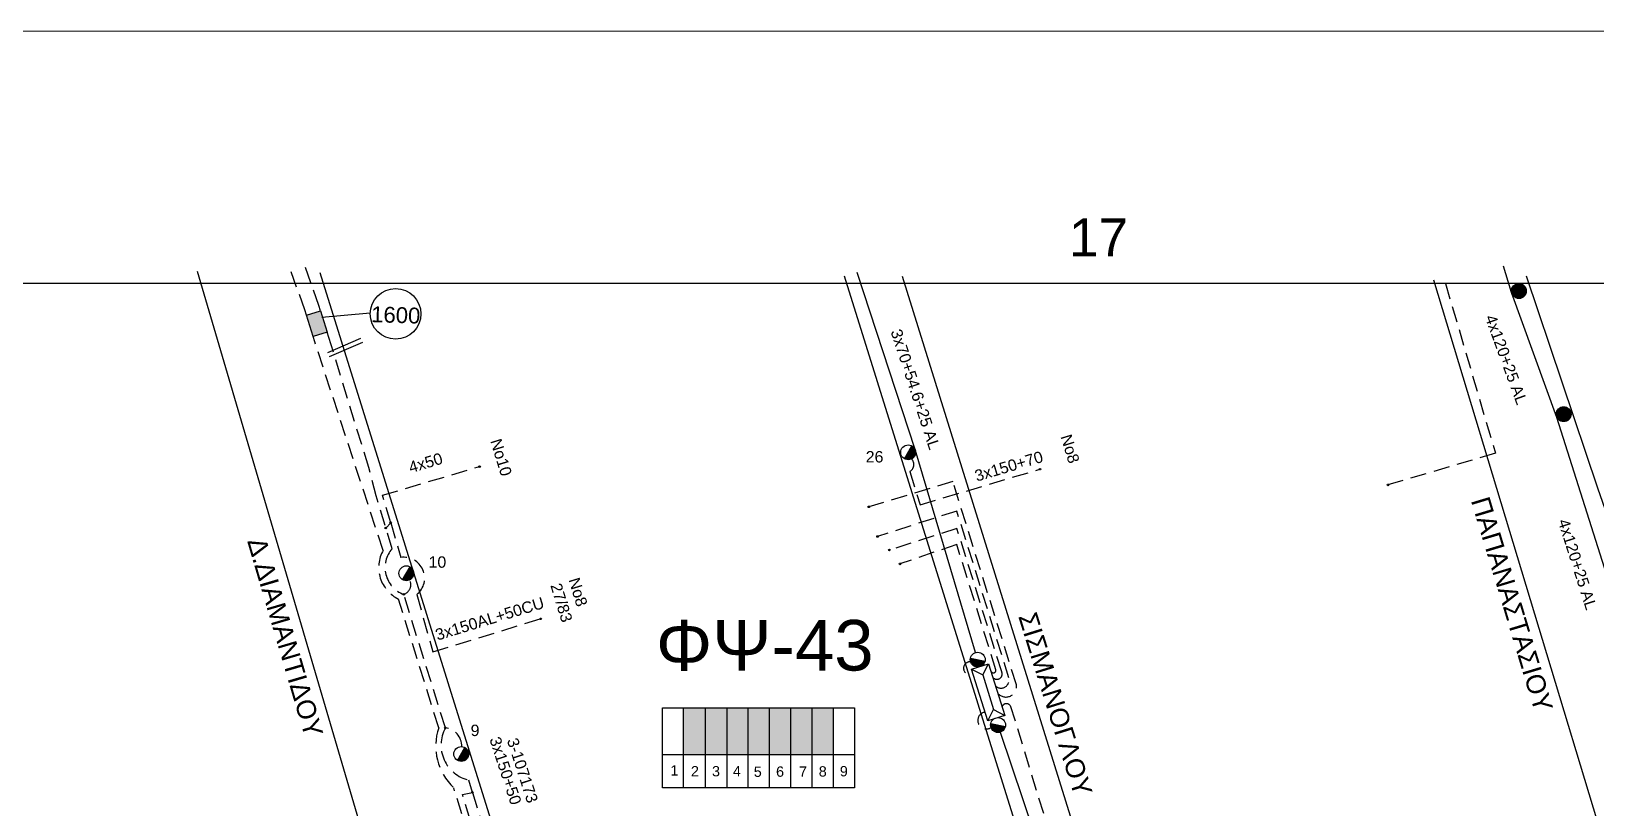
# Model space of a CAD drawing. Header units: millimetres. Extents: x 1421 to 10994, y 848 to 1896.
# Drawn here: x 10307.8 to 10555, y 1772.8 to 1895.5 of the extents above; entities that cross this region are included whole.
import ezdxf
from ezdxf.enums import TextEntityAlignment as Align

# ---------------------------------------------------------------- set-up
doc = ezdxf.new("R2010")
doc.units = ezdxf.units.MM
doc.linetypes.add('DASHED', pattern=[19.05, 12.7, -6.35])
for name, color, linetype, lineweight in [('3x150+50', 7, 'Continuous', 30), ('3x150+50 XLPE', 7, 'SYN_LINE', 30), ('3x150+70', 7, 'Continuous', 30), ('3x150+70AL', 7, 'DASHED', 30), ('3x70+54.6+25 AL', 7, 'SYN_LINE', 30), ('4x120+25 AL', 7, 'SYN_LINE', 30), ('4x50', 7, 'Continuous', 30), ('Άγνωστα', 7, 'Continuous', 30), ('Καλώδια ΧΤ   3x150AL+50CU', 7, 'DASHED', 30)]:
    doc.layers.add(name, color=color, linetype=linetype, lineweight=lineweight)
for name, color, linetype in [('Link Box 4 Διευθύνσεων', 7, 'Continuous'), ('Pillar OTE', 7, 'Continuous'), ('TEXT ΚΑΛΩΔΙΩΝ', 7, 'Continuous'), ('ΑΓΝΩΣΤΟ ΥΠΟΓΕΙΟ ΚΑΛΩΔΙΟ', 7, 'DASHED'), ('Επιγραφές - Σχήματα', 7, 'Continuous'), ('Στύλος Ξύλινος', 7, 'Continuous'), ('Στύλος Ξύλινος @ 1', 7, 'Continuous'), ('Στύλος ΦΜ', 7, 'Continuous'), ('Στύλος ΦΜ @ 1', 7, 'Continuous'), ('Συνδέσεις', 7, 'Continuous'), ('Τομή', 7, 'Continuous'), ('Υποσταθμός εναέριος 2 στύλων', 7, 'Continuous'), ('Υποσταθμός πόλεως', 7, 'Continuous'), ('Υπόβαθρο ΔΕΗ', 7, 'Continuous')]:
    doc.layers.add(name, color=color, linetype=linetype)
doc.styles.add('arial', font='arial.ttf', dxfattribs={"height": 3})
doc.styles.get("Standard").update_dxf_attribs({"font": 'arial.ttf', "height": 1.8})
doc.linetypes.add('SYN_LINE', pattern='A,0.5,-0.0001,["/\\/\\/\\/",Standard,S=0.1,R=0,X=0,Y=-0.05],-0.25', length=0.7501)

# ---------------------------------------------------------------- blocks, each defined once
blk = doc.blocks.new('ΥΠΑΡΧΩΝ ΤΣΙΜΕΝΤΕΝΙΟΣ ΣΤΥΛΟΣ')
at = {"layer": 'Στύλος ΦΜ'}
blk.add_hatch(color=7, dxfattribs=at).paths.add_polyline_path([(-1.29, -2.28, 0.574793), (2.62, 0, 0.268822), (1.3, 2.27)])
at = {"layer": 'Στύλος ΦΜ', "color": 7}
blk.add_line((-1.29, -2.28), (1.3, 2.27), dxfattribs=at)
blk.add_circle((0, 0), 2.62, dxfattribs=at)
at = {"layer": 'Στύλος ΦΜ', "flags": 4}
for tag, p in [('ΑΡΙΘΜΟΣ', (-4.68, 8.05)), ('ΤΥΠΟΣ', (-4.91, 3.03))]:
    blk.add_attdef(tag, p, '', height=4, dxfattribs=at)
blk = doc.blocks.new('ΥΠΑΡΧΩΝ ΞΥΛΙΝΟΣ ΣΤΥΛΟΣ')
at = {"layer": 'Στύλος Ξύλινος'}
h = blk.add_hatch(color=7, dxfattribs=at)
h.paths.add_polyline_path([(-2.62, 0, 0.270008), (-1.29, -2.28), (1.3, 2.27, 0.576266)])
h.paths.add_polyline_path([(-1.29, -2.28, 0.574793), (2.62, 0, 0.268822), (1.3, 2.27)])
at = {"layer": 'Στύλος Ξύλινος', "color": 7}
blk.add_line((-1.29, -2.28), (1.3, 2.27), dxfattribs=at)
blk.add_circle((0, 0), 2.62, dxfattribs=at)
at = {"layer": 'Στύλος Ξύλινος', "color": 1, "flags": 4}
for tag, p in [('ΑΡΙΘΜΟΣ', (-4.91, 8.6)), ('ΤΥΠΟΣ', (-4.85, 3.39))]:
    blk.add_attdef(tag, p, '', height=4, dxfattribs=at)
blk = doc.blocks.new('LINK BOX 4 ΑΝΑΧΩΡΗΣΕΩΝ')
at = {"layer": 'Link Box 4 Διευθύνσεων', "ltscale": 40}
blk.add_hatch(color=256, dxfattribs=at).paths.add_polyline_path([(-3.54, 0), (-3.54, -4.67), (3.54, -4.67), (3.54, 0)])
for p, q in [((-3.54, 0), (-5.33, 0)), ((5.33, 0), (3.54, 0)), ((-3.54, -4.67), (-5.33, -4.67)), ((5.33, -4.67), (3.54, -4.67))]:
    blk.add_line(p, q, dxfattribs=at)
blk.add_lwpolyline([(-3.54, -4.67), (-3.54, 0), (3.54, 0), (3.54, -4.67)], close=True, dxfattribs=at)
blk = doc.blocks.new('_ΣΥΝΔΕΣΗ')
at = {"layer": 'Συνδέσεις', "linetype": 'SYN_LINE', "ltscale": 40}
blk.add_hatch(color=256, dxfattribs=at).paths.add_polyline_path([(0.5, -0.01, 1), (-0.5, -0.01, 1)])
at = {"layer": 'Συνδέσεις'}
blk.add_circle((0, -0.01), 0.5, dxfattribs=at)
blk = doc.blocks.new('ΥΠΟΣΤΑΘΜΟΣ ΕΝΑΕΡΙΟΣ ΕΠΙ 2 ΣΤΥΛΩΝ')
at = {"layer": 'Υποσταθμός εναέριος 2 στύλων', "linetype": 'Continuous'}
for points in [[(-11.97, -2.11, 0.574793), (-8.45, -0.07, 0.268822), (-9.64, 1.98)], [(9.68, -2.15, 0.574793), (13.19, -0.1, 0.268822), (12.01, 1.95)]]:
    blk.add_hatch(color=256, dxfattribs=at).paths.add_polyline_path(points)
for p, q in [((-11.97, -2.11), (-9.64, 1.98)), ((9.68, -2.15), (12.01, 1.95))]:
    blk.add_line(p, q, dxfattribs=at)
for centre in [(-10.81, -0.07), (10.84, -0.1)]:
    blk.add_circle(centre, 2.36, dxfattribs=at)
at = {"layer": 'Υποσταθμός πόλεως', "linetype": 'Continuous', "ltscale": 40}
blk.add_lwpolyline([(-8.57, 2.82), (8.57, 2.82), (8.57, -2.82), (-8.57, -2.82)], close=True, dxfattribs=at)
for points in [[(-5.75, 0), (-8.57, 2.82)], [(-8.57, -2.82), (-5.75, 0)], [(-5.75, 0), (5.75, 0)], [(5.75, 0), (8.57, 2.82)], [(8.57, -2.82), (5.75, 0)]]:
    blk.add_lwpolyline(points, dxfattribs=at)
at = {"layer": 'Υποσταθμός εναέριος 2 στύλων', "ltscale": 40, "flags": 1}
for tag, p in [('ΜΕΤΑΣΧΗΜΑΤΙΣΜΟΣ', (14.09, 2.51)), ('ΙΣΧΥΣ', (14.07, -0.28)), ('ΑΡΙΘΜΟΣ', (14.19, -3))]:
    blk.add_attdef(tag, p, '', height=1.8, dxfattribs=at)
blk = doc.blocks.new('ΤΟΜΗ')
at = {"layer": 'Τομή', "ltscale": 40}
for p, q in [((11.33, -0.65), (-11.4, -0.65)), ((11.33, -3.42), (-11.4, -3.42))]:
    blk.add_line(p, q, dxfattribs=at)

msp = doc.modelspace()

# ---------------------------------------------------------------- hatches: boundary and pattern name
at = {"layer": 'Καλώδια ΧΤ   3x150AL+50CU', "linetype": 'DASHED', "lineweight": -3, "ltscale": 0.2}
h = msp.add_hatch(color=5, dxfattribs=at)
h.dxf.hatch_style = 1
h.paths.add_polyline_path([(10414.32, 1788.6), (10410.88, 1788.6), (10410.88, 1781.24), (10414.32, 1781.24)])
h = msp.add_hatch(color=27, dxfattribs=at)
h.dxf.hatch_style = 1
h.paths.add_polyline_path([(10414.32, 1781.24), (10417.76, 1781.23), (10417.76, 1788.6), (10414.32, 1788.6)])
h = msp.add_hatch(color=1, dxfattribs=at)
h.dxf.hatch_style = 1
h.paths.add_polyline_path([(10421.06, 1788.6), (10417.76, 1788.6), (10417.76, 1781.23), (10421.06, 1781.23)])
h = msp.add_hatch(color=62, dxfattribs=at)
h.dxf.hatch_style = 1
h.paths.add_polyline_path([(10424.44, 1788.6), (10421.06, 1788.6), (10421.06, 1781.23), (10424.44, 1781.23)])
h = msp.add_hatch(color=2, dxfattribs=at)
h.dxf.hatch_style = 1
h.paths.add_polyline_path([(10424.44, 1781.23), (10427.84, 1781.22), (10427.84, 1788.6), (10424.44, 1788.6)])
h = msp.add_hatch(color=151, dxfattribs=at)
h.dxf.hatch_style = 1
h.paths.add_polyline_path([(10427.78, 1781.23), (10431.18, 1781.22), (10431.18, 1788.6), (10427.78, 1788.6)])
h = msp.add_hatch(color=133, dxfattribs=at)
h.dxf.hatch_style = 1
h.paths.add_polyline_path([(10431.18, 1781.23), (10434.57, 1781.22), (10434.57, 1788.6), (10431.18, 1788.6)])

# ---------------------------------------------------------------- linework, layer by layer
at = {"layer": '3x150+50', "color": 2, "linetype": 'DASHED', "lineweight": -3, "ltscale": 0.2}
for points in [[(10351.01, 1851.52), (10348.88, 1857.54)], [(10353.24, 1852.21), (10351.11, 1858.23)]]:
    msp.add_lwpolyline(points, dxfattribs=at)
at = {"layer": '3x150+50', "color": 151, "linetype": 'DASHED', "lineweight": -3, "ltscale": 0.2}
for points in [[(10377.5, 1775.23), (10376.96, 1777.17, -0.498248), (10373.24, 1785.41), (10366.65, 1806.53, -0.523608), (10364.82, 1813.75), (10362.28, 1822.08), (10361.13, 1826.58), (10354.83, 1847.13)], [(10366.65, 1806.53, 0.462949), (10367.61, 1808.81, -1.627548)], [(10373.24, 1785.41, -0.399991), (10375.82, 1782.48, -1.985514)], [(10368.96, 1750.19, 0.517182), (10372.33, 1750.4), (10371.92, 1752.15), (10382.86, 1752.73), (10375.94, 1774.87), (10377.5, 1775.23)], [(10377.5, 1775.23), (10384.09, 1754.09, 0.384038), (10385.21, 1750.79, 70.825999)]]:
    msp.add_lwpolyline(points, format="xyb", dxfattribs=at)
at = {"layer": '3x150+50', "color": 2, "linetype": 'DASHED', "lineweight": -3, "ltscale": 0.2}
msp.add_lwpolyline([(10372.74, 1744.31), (10370.67, 1753.08), (10381.52, 1753.66), (10374.55, 1775.97, -0.293892), (10372.19, 1785.43), (10365.83, 1805.79, -0.432192), (10363.41, 1813.49), (10352.6, 1846.43)], format="xyb", dxfattribs=at)
at = {"layer": '3x150+50 XLPE', "color": 151, "linetype": 'DASHED', "lineweight": -3, "ltscale": 0.2}
msp.add_lwpolyline([(10461.2, 1788.8, -0.552139), (10462.51, 1788.95), (10483.47, 1720.78), (10505.08, 1727.63), (10506.06, 1725.88), (10511.63, 1727.42), (10516.82, 1711.67)], format="xyb", dxfattribs=at)
at = {"layer": '3x150+50 XLPE', "color": 5, "linetype": 'DASHED', "lineweight": -3, "ltscale": 0.2}
msp.add_arc((10458.71, 1786.6), 1.34, 98.0538, 304.5795, dxfattribs=at)
at = {"layer": '3x150+70', "color": 206, "linetype": 'DASHED', "lineweight": -3, "ltscale": 0.2}
msp.add_lwpolyline([(10446.92, 1827.94, -0.48039), (10446.63, 1825.95), (10448.27, 1820.69), (10467.19, 1826.32)], format="xyb", dxfattribs=at)
at = {"layer": '3x150+70AL', "color": 62, "linetype": 'DASHED', "lineweight": -3, "ltscale": 0.2}
msp.add_lwpolyline([(10460.55, 1790.88, 0.753125), (10463.47, 1792.24), (10453.44, 1824.36), (10440.14, 1820.37)], format="xyb", dxfattribs=at)
at = {"layer": '3x150+70AL', "color": 2, "linetype": 'DASHED', "lineweight": -3, "ltscale": 0.2}
msp.add_lwpolyline([(10460.19, 1792.01, 0.726507), (10462.29, 1793.33), (10454.06, 1819.7), (10441.52, 1815.68)], format="xyb", dxfattribs=at)
at = {"layer": '3x150+70AL', "color": 1, "linetype": 'DASHED', "lineweight": -3, "ltscale": 0.2}
msp.add_lwpolyline([(10459.76, 1793.4, 0.860048), (10461.16, 1794.26), (10454.08, 1816.92), (10443.4, 1813.54)], format="xyb", dxfattribs=at)
at = {"layer": '3x150+70AL', "color": 133, "linetype": 'DASHED', "lineweight": -3, "ltscale": 0.2}
msp.add_lwpolyline([(10459.44, 1794.4, 0.897825), (10460.24, 1794.6), (10454.04, 1814.41), (10445.07, 1811.34)], format="xyb", dxfattribs=at)
at = {"layer": '3x150+70AL', "color": 27, "linetype": 'DASHED', "lineweight": -3, "ltscale": 0.2}
msp.add_arc((10456.13, 1794.85), 1.01, 83.2832, 299.5811, dxfattribs=at)
at = {"layer": '3x70+54.6+25 AL', "color": 27, "linetype": 'SYN_LINE', "lineweight": -3, "ltscale": 15}
msp.add_lwpolyline([(10456.99, 1797.32), (10447.47, 1829.42), (10438.32, 1857.39)], dxfattribs=at)
at = {"layer": '3x70+54.6+25 AL', "color": 5, "linetype": 'SYN_LINE', "lineweight": -3, "ltscale": 15}
msp.add_lwpolyline([(10460.93, 1784.75), (10468.02, 1763.64), (10475.75, 1731.16)], dxfattribs=at)
at = {"layer": '4x120+25 AL', "color": 30, "linetype": 'SYN_LINE', "lineweight": -3, "ltscale": 15}
msp.add_lwpolyline([(10575.66, 1758.14), (10567.63, 1779.81), (10557.79, 1806.38), (10548.89, 1834.5), (10541.71, 1854.23), (10540.42, 1858.43)], dxfattribs=at)
at = {"layer": '4x50', "color": 151, "linetype": 'DASHED', "lineweight": -3, "ltscale": 0.2}
msp.add_lwpolyline([(10363.82, 1817.02), (10364.61, 1817.85), (10363.28, 1822.19), (10378.64, 1826.73)], dxfattribs=at)
at = {"layer": 'Pillar OTE', "lineweight": -3, "ltscale": 40}
for points in [[(10407.55, 1775.96), (10407.55, 1788.6), (10437.89, 1788.6), (10437.89, 1775.93), (10407.55, 1775.96)], [(10410.88, 1775.96), (10410.88, 1788.6)], [(10414.32, 1775.95), (10414.32, 1788.6)], [(10417.76, 1775.95), (10417.76, 1788.6)], [(10421.06, 1775.95), (10421.06, 1788.6)], [(10424.44, 1775.94), (10424.44, 1788.6)], [(10427.84, 1775.94), (10427.84, 1788.6)], [(10431.18, 1775.94), (10431.18, 1788.6)], [(10434.57, 1775.93), (10434.57, 1788.6)], [(10407.55, 1781.24), (10437.89, 1781.21)]]:
    msp.add_lwpolyline(points, dxfattribs=at)
at = {"layer": 'ΑΓΝΩΣΤΟ ΥΠΟΓΕΙΟ ΚΑΛΩΔΙΟ', "color": 2, "linetype": 'DASHED', "lineweight": -3, "ltscale": 0.2}
msp.add_lwpolyline([(10531.27, 1855.69), (10539.16, 1828.83), (10522.18, 1823.84)], dxfattribs=at)
at = {"layer": 'Καλώδια ΧΤ   3x150AL+50CU', "color": 151, "linetype": 'DASHED', "lineweight": -3, "ltscale": 0.2}
msp.add_lwpolyline([(10364.61, 1817.85), (10366.19, 1812.37, -0.759657), (10368.74, 1806.52), (10371.24, 1797.45), (10388.28, 1802.66)], format="xyb", dxfattribs=at)
at = {"layer": 'Υπόβαθρο ΔΕΗ', "lineweight": -3, "ltscale": 15}
for points in [[(10993.76, 1895.53), (8825.35, 1895.54), (8825.27, 848.33), (10993.76, 848.32)], [(10855.44, 1855.69), (8838.35, 1855.69), (8838.27, 861.33), (10836.6, 861.33)]]:
    msp.add_lwpolyline(points, close=True, dxfattribs=at)
at = {"layer": 'Υπόβαθρο ΔΕΗ', "lineweight": -3, "ltscale": 0.1}
for points in [[(10367.56, 1743.58), (10334.09, 1857.59)], [(10353.42, 1857.39), (10380.39, 1771), (10388.36, 1750.09)], [(10435.87, 1723.24), (10437.74, 1721.45), (10438.61, 1720.61), (10440.28, 1720.04), (10441.72, 1719.4), (10443.47, 1719.4), (10468.78, 1726.47), (10471.11, 1727.66), (10472.93, 1729.1), (10473.84, 1730.88), (10474.42, 1732.27), (10474.32, 1733.9), (10474.18, 1735.34), (10468.14, 1754.92), (10436.3, 1856.82)], [(10445.44, 1856.83), (10482.4, 1738.02), (10483.06, 1736.06), (10484.14, 1734.51), (10484.98, 1733.58), (10486.83, 1733.15), (10488.46, 1732.99), (10489.67, 1732.88), (10492.3, 1733.41), (10554.8, 1751.54), (10558.59, 1759.69), (10529.46, 1856.2)], [(10678.04, 1854.62), (10653.34, 1807.48), (10636.29, 1774.96), (10616.83, 1738.85), (10603.47, 1714.55), (10592.44, 1693.52), (10585.63, 1694.41), (10582.83, 1725.47), (10581.01, 1745.6), (10576.47, 1763.56), (10566.08, 1792.49), (10555.36, 1823.32), (10544.08, 1856.82)]]:
    msp.add_lwpolyline(points, dxfattribs=at)
at = {"layer": 'Υπόβαθρο ΔΕΗ', "lineweight": -3}
msp.add_lwpolyline([(10353.72, 1850.37), (10361.38, 1851.01)], dxfattribs=at)
msp.add_circle((10365.38, 1850.87), 4, dxfattribs=at)

# ---------------------------------------------------------------- block references
at = {"layer": 'Link Box 4 Διευθύνσεων', "lineweight": -3, "xscale": 0.4999999999999998, "yscale": 0.4999999999999998, "zscale": 0.4999999999999998, "rotation": 287.3335750001874}
msp.add_blockref('LINK BOX 4 ΑΝΑΧΩΡΗΣΕΩΝ', (10354.04, 1849.67), dxfattribs=at)
at = {"layer": 'Στύλος Ξύλινος @ 1', "lineweight": -3, "ltscale": 40, "xscale": 0.4499999999998181, "yscale": 0.4499999999998181, "zscale": 0.4499999999998181}
for p in [(10542.87, 1854.48), (10549.95, 1835.01)]:
    msp.add_blockref('ΥΠΑΡΧΩΝ ΞΥΛΙΝΟΣ ΣΤΥΛΟΣ', p, dxfattribs=at)
at = {"layer": 'Στύλος ΦΜ @ 1', "color": 1, "lineweight": -3, "ltscale": 40}
ref = msp.add_blockref('ΥΠΑΡΧΩΝ ΤΣΙΜΕΝΤΕΝΙΟΣ ΣΤΥΛΟΣ', (10446.37, 1828.98), dxfattribs=dict(at, xscale=0.4499999999998181, yscale=0.4499999999998181, zscale=0.4499999999998181))
ref.add_attrib('ΑΡΙΘΜΟΣ', '26', (10439.66, 1827.38), dxfattribs={"layer": 'Στύλος ΦΜ', "height": 1.8, "flags": 4})
ref = msp.add_blockref('ΥΠΑΡΧΩΝ ΤΣΙΜΕΝΤΕΝΙΟΣ ΣΤΥΛΟΣ', (10367.07, 1809.86), dxfattribs=dict(at, xscale=0.4499999999998181, yscale=0.4499999999998181, zscale=0.4499999999998181))
ref.add_attrib('ΑΡΙΘΜΟΣ', '10', (10370.58, 1810.74), dxfattribs={"layer": 'Στύλος ΦΜ', "height": 1.8, "flags": 4})
ref = msp.add_blockref('ΥΠΑΡΧΩΝ ΤΣΙΜΕΝΤΕΝΙΟΣ ΣΤΥΛΟΣ', (10375.75, 1781.3), dxfattribs=dict(at, xscale=0.4499999999998181, yscale=0.4499999999998181, zscale=0.4499999999998181))
ref.add_attrib('ΑΡΙΘΜΟΣ', '9', (10377.23, 1784.13), dxfattribs={"layer": 'Στύλος ΦΜ', "height": 1.8, "flags": 4})
at = {"layer": 'Συνδέσεις', "lineweight": -3, "xscale": 0.25, "yscale": 0.25, "zscale": 0.25}
for p in [(10378.64, 1826.73), (10467.19, 1826.33), (10522.18, 1823.84), (10440.15, 1820.37), (10363.82, 1817.02), (10364.61, 1817.85), (10441.52, 1815.68), (10443.4, 1813.55), (10445.07, 1811.35), (10366.65, 1806.53), (10388.28, 1802.66), (10373.24, 1785.41), (10377.5, 1775.23)]:
    msp.add_blockref('_ΣΥΝΔΕΣΗ', p, dxfattribs=at)
at = {"layer": 'Τομή', "lineweight": -3, "xscale": 0.2499999999999998, "yscale": 0.2499999999999998, "zscale": 0.2499999999999998, "rotation": 23.27388261200411}
msp.add_blockref('ΤΟΜΗ', (10357.18, 1846.01), dxfattribs=at)
at = {"layer": 'Υποσταθμός εναέριος 2 στύλων', "lineweight": -3, "xscale": 0.4999999999999993, "yscale": 0.4999999999999993, "zscale": 0.4999999999999993, "rotation": 287.3523224553549}
msp.add_blockref('ΥΠΟΣΤΑΘΜΟΣ ΕΝΑΕΡΙΟΣ ΕΠΙ 2 ΣΤΥΛΩΝ', (10459.01, 1791.06), dxfattribs=at)

# ---------------------------------------------------------------- texts
at = {"lineweight": -3, "ltscale": 30, "char_height": 1.63, "width": 11.2573, "attachment_point": 1}
for s, insert in [('1', (10408.8, 1779.52)), ('2', (10412.04, 1779.39)), ('3', (10415.37, 1779.39)), ('4', (10418.67, 1779.39)), ('5', (10421.97, 1779.31)), ('6', (10425.49, 1779.33)), ('7', (10429.12, 1779.33)), ('8', (10432.24, 1779.36)), ('9', (10435.57, 1779.39))]:
    msp.add_mtext(s, dxfattribs=dict(at, insert=insert))
at = {"layer": 'TEXT ΚΑΛΩΔΙΩΝ', "lineweight": -3, "ltscale": 15, "style": 'arial'}
for rotation, p in [(289.9802, (10540.88, 1843.64)), (287.5648, (10552.13, 1811.28))]:
    msp.add_text('4x120+25 AL', height=1.8, rotation=rotation, dxfattribs=at).set_placement(p, align=Align.MIDDLE_CENTER)
at = {"layer": 'TEXT ΚΑΛΩΔΙΩΝ', "lineweight": -3, "ltscale": 0.2, "style": 'arial'}
for s, rotation, p in [('3x70+54.6+25 AL', 288.1155, (10447.51, 1838.94)), ('4x50', 16.4782, (10370.11, 1827.33)), ('3x150+70', 16.5828, (10462.27, 1826.79)), (' 3x150AL+50CU', 16.999, (10379.91, 1802.58)), ('3x150+50', 287.9925, (10382.75, 1778.65))]:
    msp.add_text(s, height=1.8, rotation=rotation, dxfattribs=at).set_placement(p, align=Align.MIDDLE_CENTER)
at = {"layer": 'Άγνωστα', "lineweight": -3, "insert": (10361.56, 1852.07), "char_height": 2.5, "width": 13.4112, "attachment_point": 1, "rotation": 358.1643}
msp.add_mtext('1600', dxfattribs=at)
at = {"layer": 'Άγνωστα', "lineweight": -3, "ltscale": 0.2, "char_height": 1.8, "width": 18.6352, "attachment_point": 1, "style": 'arial'}
for s, insert, rotation in [('No10', (10382.04, 1831.32), 287), ('No8', (10472.15, 1832.01), 287), ('No8\\P27/83', (10394.4, 1809.37), 287), ('3-107173', (10384.65, 1784.04), 288)]:
    msp.add_mtext(s, dxfattribs=dict(at, insert=insert, rotation=rotation))
at = {"layer": 'Επιγραφές - Σχήματα', "lineweight": -3, "ltscale": 0.2, "insert": (10471.79, 1865.96), "char_height": 6, "width": 19.6719, "attachment_point": 1}
msp.add_mtext('17', dxfattribs=at)
at = {"layer": 'Υπόβαθρο ΔΕΗ', "lineweight": -3, "ltscale": 0.1, "style": 'arial'}
for s, rotation, p in [('ΠΑΠΑΝΑΣΤΑΣΙΟΥ', 286.7936, (10541.79, 1804.96)), ('Δ.ΔΙΑΜΑΝΤΙΔΟΥ', 286.3611, (10347.94, 1799.74)), ('ΣΙΣΜΑΝΟΓΛΟΥ', 287.2799, (10469.64, 1789.17))]:
    msp.add_text(s, height=3, rotation=rotation, dxfattribs=at).set_placement(p, align=Align.MIDDLE_CENTER)
at = {"layer": 'Υπόβαθρο ΔΕΗ', "lineweight": -3, "insert": (10406.5, 1802.49), "char_height": 8, "width": 84.6573, "attachment_point": 1}
msp.add_mtext('ΦΨ-43', dxfattribs=at)

doc.saveas('drawing.dxf')
